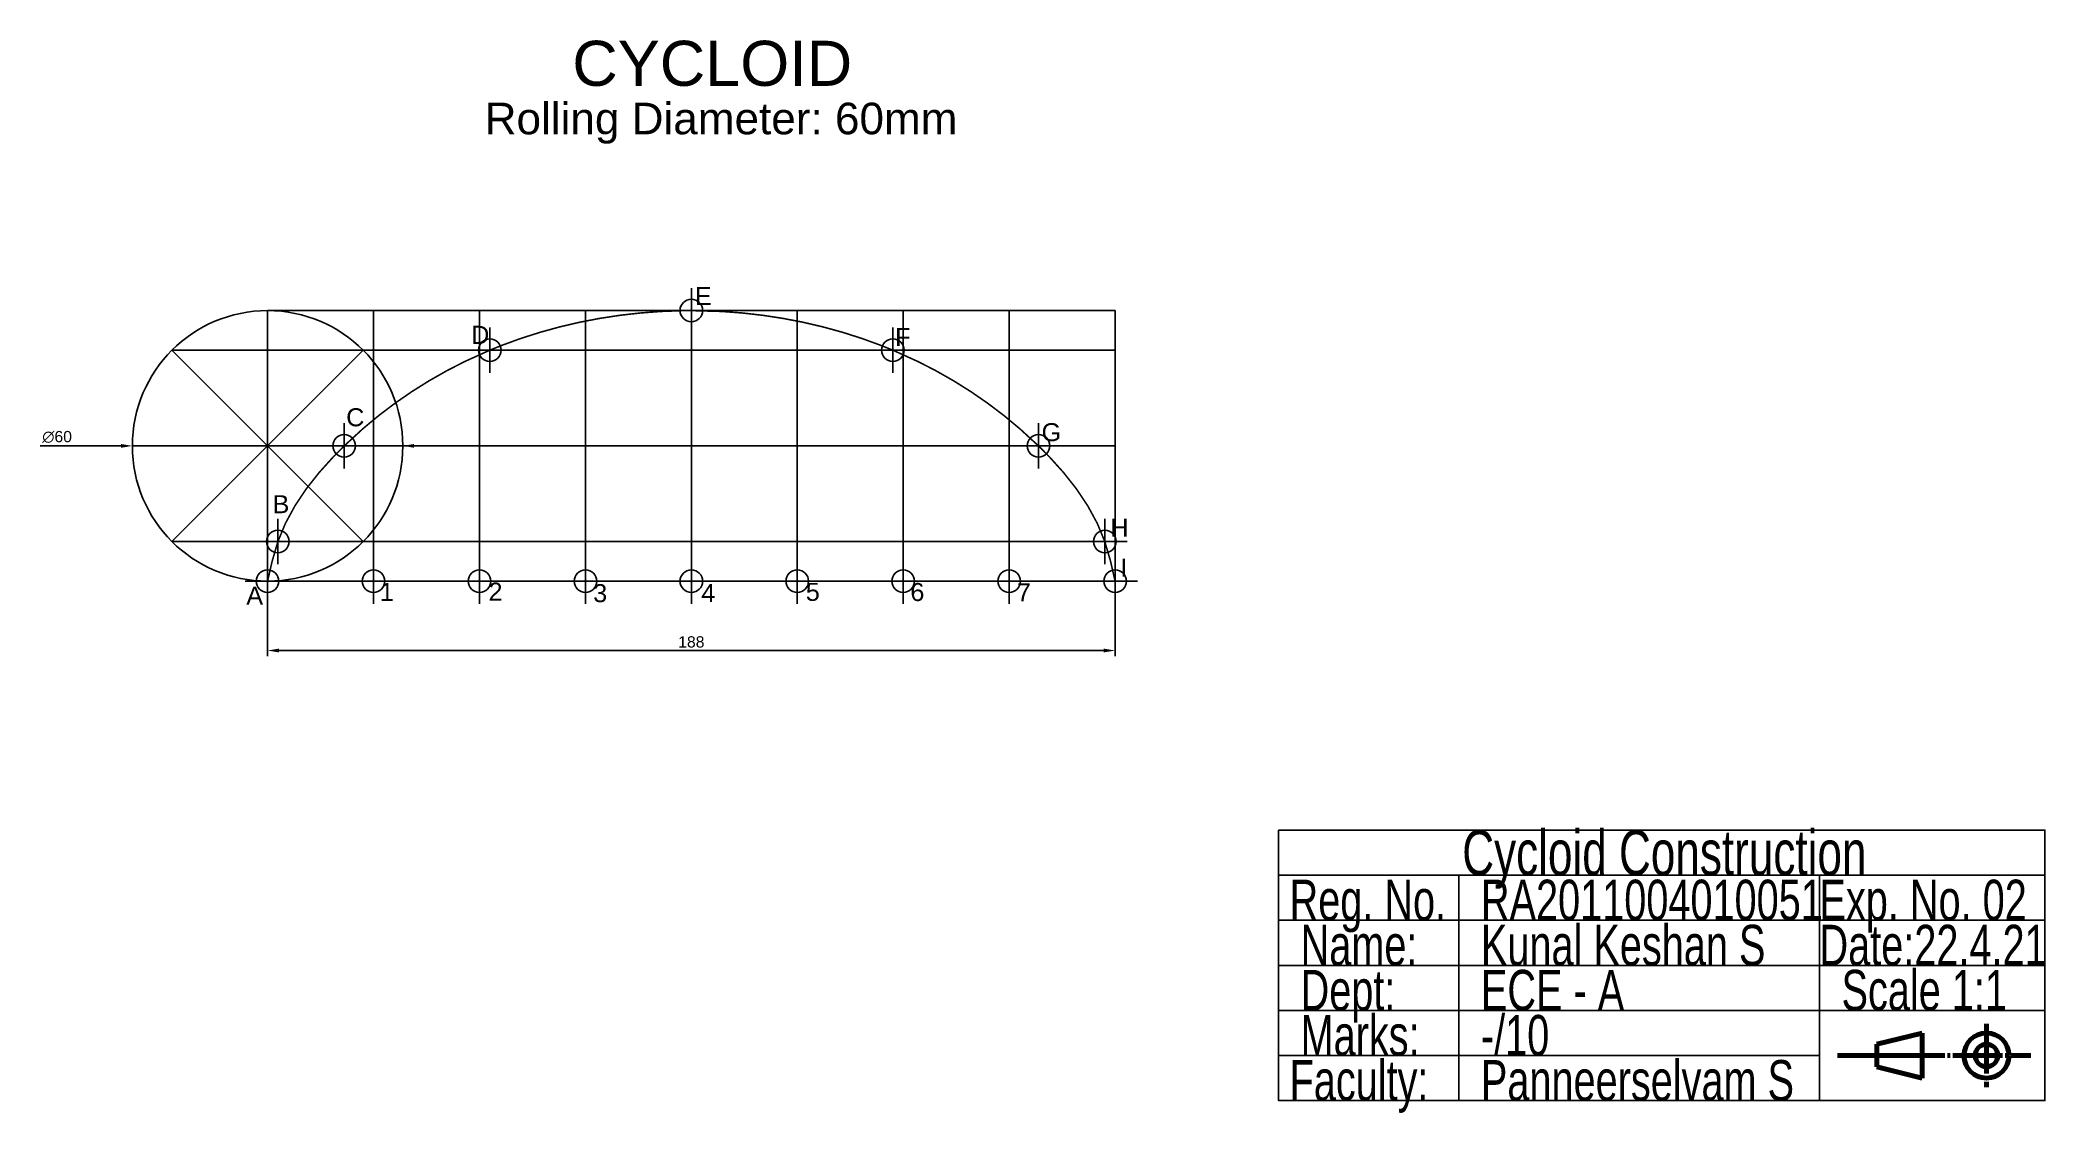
# Model space of a CAD drawing. Header units: millimetres. Extents: x 51 to 496, y 0 to 238.
import ezdxf

# ---------------------------------------------------------------- set-up
doc = ezdxf.new("R2010")
doc.units = ezdxf.units.MM
doc.header["$PDMODE"] = 34
doc.header["$PDSIZE"] = 5
doc.linetypes.add('JIS_08_11', pattern=[12.8, 11, -0.6, 0.6, -0.6])
doc.styles.get("Standard").update_dxf_attribs({"font": 'arial.ttf'})
doc.dimstyles.new('ISO-25', dxfattribs={"dimtxt": 2.5, "dimasz": 2.5, "dimexe": 1.25, "dimexo": 0.625, "dimtad": 1, "dimtxsty": 'Standard', "dimcen": 2.5, "dimadec": 0, "dimazin": 0, "dimtfac": 1, "dimtmove": 0, "dimatfit": 3, "dimfxl": 1, "dimarcsym": 0})

# ---------------------------------------------------------------- blocks, each defined once
blk = doc.blocks.new('*U1')
blk.add_line((0, 60), (0, 0))
blk = doc.blocks.new('*U2')
at = {"color": 0, "linetype": 'ByBlock', "lineweight": -2, "transparency": 16777216}
blk.add_blockref('*U1', (101.45, 118.28), dxfattribs=at)
for p, rotation in [((101.45, 178.28), 180), ((122.67, 127.06), 44.99999999999999), ((122.67, 169.49), 134.9999999999999), ((80.24, 169.49), 225), ((80.24, 127.06), 314.9999999999999), ((131.45, 148.28), 90), ((71.45, 148.28), 270)]:
    blk.add_blockref('*U1', p, dxfattribs=dict(at, rotation=rotation))
blk = doc.blocks.new('*D3')
at = {"color": 0, "lineweight": -2, "transparency": 16777216}
for p, q in [((50.99, 148.28), (68.95, 148.28)), ((131.45, 148.28), (71.45, 148.28)), ((133.95, 148.28), (136.45, 148.28))]:
    blk.add_line(p, q, dxfattribs=at)
at = {"color": 0, "transparency": 16777216}
for points in [[(68.95, 148.69), (68.95, 147.86), (71.45, 148.28)], [(133.95, 148.7), (133.95, 147.86), (131.45, 148.28)]]:
    blk.add_solid(points, dxfattribs=at)
at = {"layer": 'Defpoints', "color": 0, "transparency": 16777216}
for p in [(71.45, 148.28), (131.45, 148.28)]:
    blk.add_point(p, dxfattribs=at)
at = {"color": 0, "transparency": 16777216, "insert": (54.76, 150.25), "char_height": 2.5, "attachment_point": 5, "rotation": 0.0034}
blk.add_mtext('∅60', dxfattribs=at)
blk = doc.blocks.new('*D4')
at = {"color": 0, "lineweight": -2, "transparency": 16777216}
for p, q in [((101.45, 117.65), (101.45, 101.64)), ((289.45, 117.65), (289.45, 101.64)), ((103.95, 102.89), (286.95, 102.89))]:
    blk.add_line(p, q, dxfattribs=at)
at = {"color": 0, "transparency": 16777216}
for points in [[(103.95, 103.31), (103.95, 102.47), (101.45, 102.89)], [(286.95, 103.31), (286.95, 102.47), (289.45, 102.89)]]:
    blk.add_solid(points, dxfattribs=at)
at = {"layer": 'Defpoints', "color": 0, "transparency": 16777216}
for p in [(101.45, 118.28), (289.45, 118.28), (289.45, 102.89)]:
    blk.add_point(p, dxfattribs=at)
at = {"color": 0, "transparency": 16777216, "insert": (195.45, 104.79), "char_height": 2.5, "attachment_point": 5}
blk.add_mtext('188', dxfattribs=at)

msp = doc.modelspace()

# ---------------------------------------------------------------- linework, layer by layer
for p, q in [((101.453, 148.278), (101.453, 178.278)), ((101.453, 178.278), (289.453, 178.278)), ((124.953, 118.278), (124.953, 178.278)), ((148.453, 118.278), (148.453, 178.278)), ((171.953, 118.278), (171.953, 178.278)), ((195.453, 118.278), (195.453, 178.278)), ((218.953, 118.278), (218.953, 178.278)), ((242.453, 118.278), (242.453, 178.278)), ((265.953, 118.278), (265.953, 178.278)), ((289.453, 178.278), (289.453, 118.278)), ((80.239, 169.491), (289.453, 169.491)), ((131.453, 148.278), (289.453, 148.278)), ((80.239, 127.065), (289.453, 127.065)), ((289.453, 118.278), (101.453, 118.278)), ((325.71, 63.069), (325.71, 53.069)), ((325.71, 53.069), (495.71, 53.069)), ((365.71, 3.069), (365.71, 53.069)), ((365.71, 53.069), (365.71, 53.069)), ((445.71, 3.069), (445.71, 53.069)), ((445.71, 53.069), (445.71, 53.069)), ((495.71, 53.069), (495.71, 53.069)), ((495.71, 53.069), (495.71, 43.069)), ((495.71, 43.069), (325.71, 43.069)), ((325.71, 43.069), (325.71, 43.069)), ((325.71, 43.069), (325.71, 33.069)), ((325.71, 33.069), (495.71, 33.069)), ((495.71, 33.069), (495.71, 33.069)), ((495.71, 23.069), (325.71, 23.069)), ((325.71, 23.069), (325.71, 23.069)), ((325.71, 23.069), (325.71, 13.069)), ((445.71, 23.069), (445.71, 3.069)), ((325.71, 13.069), (325.71, 13.069)), ((325.71, 13.069), (445.71, 13.069))]:
    msp.add_line(p, q)
at = {"linetype": 'Continuous', "lineweight": 100}
for p, q in [((468.46, 18.069), (458.46, 15.569)), ((468.46, 13.069), (468.46, 18.069)), ((468.46, 18.069), (468.46, 8.069)), ((468.46, 8.069), (468.46, 18.069)), ((458.46, 13.069), (458.46, 15.569)), ((458.46, 15.569), (458.46, 10.569)), ((468.46, 13.069), (458.46, 13.069)), ((458.46, 10.569), (468.46, 8.069))]:
    msp.add_line(p, q, dxfattribs=at)
at = {"linetype": 'JIS_08_11', "lineweight": 100}
for p, q in [((482.76, 20.069), (482.76, 6.069)), ((449.723, 13.069), (492.622, 13.069))]:
    msp.add_line(p, q, dxfattribs=at)
at = {"color": 242, "true_color": 0xcd2027, "const_width": 0.35}
msp.add_lwpolyline([(101.453, 118.278), (102.456, 122.676), (103.739, 127.065), (105.414, 131.108), (107.56, 135.048), (110.08, 138.806), (112.91, 142.385), (115.981, 145.789), (118.453, 148.278), (122.607, 152.093), (126.103, 154.994), (129.712, 157.727), (133.428, 160.292), (137.246, 162.688), (141.158, 164.914), (145.161, 166.97), (150.739, 169.491), (153.41, 170.566), (157.645, 172.107), (161.944, 173.475), (166.298, 174.672), (170.701, 175.697), (175.145, 176.551), (179.623, 177.234), (184.127, 177.745), (188.65, 178.086), (193.184, 178.257), (195.453, 178.278), (202.255, 178.086), (206.778, 177.745), (211.282, 177.234), (215.76, 176.551), (220.204, 175.697), (224.607, 174.672), (228.962, 173.475), (233.26, 172.107), (237.495, 170.566), (240.166, 169.491), (245.745, 166.97), (249.747, 164.914), (253.66, 162.688), (257.477, 160.292), (261.193, 157.727), (264.802, 154.994), (268.298, 152.093), (272.453, 148.278), (274.924, 145.789), (277.996, 142.385), (280.825, 138.806), (283.345, 135.048), (285.491, 131.108), (287.166, 127.065), (288.449, 122.676), (289.453, 118.278)], dxfattribs=at)
msp.add_lwpolyline([(325.71, 63.069), (495.71, 63.069), (495.71, 3.069), (325.71, 3.069)], close=True)
msp.add_circle((101.453, 148.278), 30)
at = {"linetype": 'Continuous', "lineweight": 100}
for radius in [5, 2.5]:
    msp.add_circle((482.76, 13.069), radius, dxfattribs=at)
for p in [(195.453, 178.278), (150.739, 169.491), (240.166, 169.491), (118.453, 148.278), (272.453, 148.278), (103.739, 127.065), (287.166, 127.065), (101.453, 118.278), (124.953, 118.278), (148.453, 118.278), (171.953, 118.278), (195.453, 118.278), (218.953, 118.278), (242.453, 118.278), (265.953, 118.278), (289.453, 118.278)]:
    msp.add_point(p)

# ---------------------------------------------------------------- block references
msp.add_blockref('*U2', (0, 0))

# ---------------------------------------------------------------- texts
for s, height, p in [('CYCLOID', 10, (169.041, 228.113)), ('Rolling Diameter: 60mm', 7, (149.607, 217.378)), ('E', 4, (196.249, 179.488)), ('D', 4, (146.612, 170.901)), ('F', 4, (240.651, 170.424)), ('C', 4, (118.883, 152.619)), ('G', 4, (273.142, 149.311)), ('B', 4, (102.552, 133.345)), ('H', 4, (288.406, 128.108)), ('I', 4, (290.62, 119.257)), ('A', 4, (96.725, 113.059)), ('1', 4, (126.356, 113.85)), ('2', 4, (150.46, 113.957)), ('3', 4, (173.678, 113.613)), ('4', 4, (197.648, 113.642)), ('5', 4, (220.843, 113.9)), ('6', 4, (244.039, 113.871)), ('7', 4, (267.671, 113.797))]:
    msp.add_text(s, height=height).set_placement(p)
at = {"width": 0.7}
for s, height, p in [('               Cycloid Construction', 10, (325.71, 53.069)), (' Reg. No.', 9, (325.71, 43.069)), ('  RA2011004010051', 9, (365.71, 43.069)), ('  Kunal Keshan S', 9, (365.71, 33.069)), ('  Dept:', 9, (325.71, 23.069)), ('  ECE - A', 9, (365.71, 23.069)), ('  Scale 1:1', 9, (445.71, 23.069)), ('  Marks:', 9, (325.71, 13.069)), ('  -/10', 9, (365.71, 13.069)), (' Faculty:', 9, (325.71, 3.069))]:
    msp.add_text(s, height=height, dxfattribs=at).set_placement(p)
at = {"linetype": 'Continuous', "lineweight": 100, "width": 0.7}
for s, p in [('Exp. No. 02', (445.71, 43.069)), ('  Name:', (325.71, 33.069)), ('Date:22.4.21', (445.71, 33.069)), ('  Panneerselvam S', (365.71, 3.069))]:
    msp.add_text(s, height=9, dxfattribs=at).set_placement(p)

# ---------------------------------------------------------------- dimensions: what is measured, and where the dimension line sits
dim = msp.add_diameter_dim_2p(p1=(131.453, 148.28), p2=(71.453, 148.276), dimstyle='ISO-25')
dim.commit()
dim.dimension.update_dxf_attribs({"geometry": '*D3', "text_midpoint": (54.758, 148.275), "dimtype": 163})
dim = msp.add_linear_dim(base=(289.453, 102.89), p1=(101.453, 118.278), p2=(289.453, 118.278), dimstyle='ISO-25')
dim.commit()
dim.dimension.update_dxf_attribs({"geometry": '*D4', "text_midpoint": (195.453, 104.791)})

doc.saveas('drawing.dxf')
